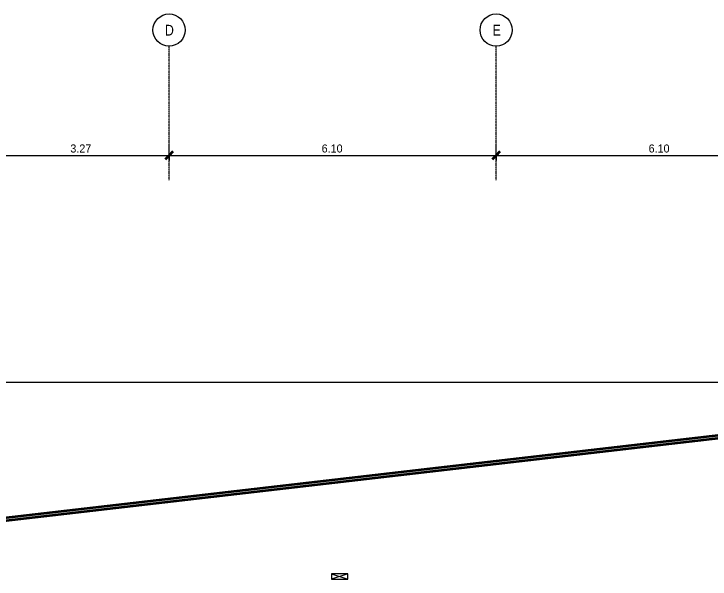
# Model space of a CAD drawing. Header units: centimetres. Extents: x -336 to 16318, y -437 to 1921.
# Drawn here: x 2259 to 3558, y 867 to 1921 of the extents above; entities that cross this region are included whole.
import ezdxf

# ---------------------------------------------------------------- set-up
doc = ezdxf.new("R2010")
doc.units = ezdxf.units.CM
doc.linetypes.add('Centre', pattern=[3.175, 0.635, -0.475, 1.59, -0.475])
doc.linetypes.add('Grid Line', pattern=[2.2225, 1.27, -0.3175, 0.3175, -0.3175])
for name, color, linetype, lineweight in [('A-ANNO-DIMS', 7, 'Continuous', 9), ('A-ANNO-DIMS-100', 7, 'Continuous', 9), ('A-FLOR-LEVL', 7, 'Continuous', 9), ('A-ROOF', 7, 'Continuous', 9), ('A-ROOF-PATT', 7, 'Continuous', 35), ('S-GRID', 7, 'Continuous', 9), ('S-GRID-IDEN', 7, 'Continuous', 9)]:
    doc.layers.add(name, color=color, linetype=linetype, lineweight=lineweight)
doc.layers.add('E-CABL-TRAY-ANNO', color=7, linetype='Continuous', lineweight=9, true_color=0x007f00)
doc.styles.add('Century Gothic_1', font='GOTHIC.TTF', dxfattribs={"height": 15})
doc.styles.add('Saira Condensed', font='SairaCondensed-Regular.ttf', dxfattribs={"height": 20})
doc.dimstyles.new('FCA_N_Cotas_E100', dxfattribs={"dimscale": 30.48, "dimtxt": 15.662524, "dimasz": 0.492126, "dimexe": 0.656168, "dimexo": 0.656168, "dimgap": 0.032808, "dimtad": 1, "dimlfac": 0.01, "dimrnd": 0.01, "dimzin": 0, "dimdsep": 46, "dimtxsty": 'Century Gothic_1', "dimblk1": 'OBLIQUE', "dimblk2": 'OBLIQUE', "dimsah": 1, "dimcen": 0.09, "dimdle": 0.656168, "dimazin": 2, "dimtfac": 1, "dimtdec": 4, "dimtix": 1, "dimtmove": 0, "dimatfit": 3, "dimfxl": 1, "dimtvp": 1, "dimtolj": 1, "dimtzin": 0, "dimarcsym": 2})

# ---------------------------------------------------------------- blocks, each defined once
blk = doc.blocks.new('PQ_RVR_MEP-01_ZZ_ZZ_MO_T_A_rvt-1-Section 6')
at = {"layer": 'E-CABL-TRAY-ANNO'}
for p, q in [((2851.9, 877.4), (2881.9, 867.4)), ((2881.9, 877.4), (2851.9, 867.4)), ((2851.9, 877.4), (2851.9, 867.4)), ((2881.9, 877.4), (2851.9, 877.4)), ((2881.9, 867.4), (2881.9, 877.4)), ((2851.9, 867.4), (2881.9, 867.4))]:
    blk.add_line(p, q, dxfattribs=at)
blk = doc.blocks.new('Grid - 3mm-1939417-Section 6')
at = {"layer": 'S-GRID-IDEN', "color": 253, "true_color": 0xaaaaaa}
blk.add_circle((1330.8, 1891.3), 30, dxfattribs=at)
blk = doc.blocks.new('DIMBLOCK5-Section 6')
at = {"layer": 'A-ANNO-DIMS-100'}
for p, q in [((2221.4, 1657.6), (2221.4, 1677.6)), ((2548.7, 1657.6), (2548.7, 1677.6)), ((2221.4, 1657.6), (2548.7, 1657.6)), ((2221.4, 1657.6), (2221.4, 1648.2)), ((2548.7, 1657.6), (2548.7, 1648.2))]:
    blk.add_line(p, q, dxfattribs=at)
at = {"layer": 'A-ANNO-DIMS-100', "lineweight": 35}
for p, q in [((2221.4, 1657.6), (2228.9, 1665.1)), ((2548.7, 1657.6), (2556.2, 1665.1)), ((2221.4, 1657.6), (2213.9, 1650.1)), ((2548.7, 1657.6), (2541.2, 1650.1))]:
    blk.add_line(p, q, dxfattribs=at)
at = {"layer": 'A-ANNO-DIMS-100', "color": 0, "insert": (2364.6, 1677.9), "char_height": 15, "width": 48.927, "attachment_point": 1, "line_spacing_factor": 0.984502, "style": 'Century Gothic_1'}
blk.add_mtext('3.27', dxfattribs=at)
blk = doc.blocks.new('_Oblique')
at = {"color": 0, "linetype": 'ByBlock', "lineweight": -2}
blk.add_line((-0.5, -0.5), (0.5, 0.5), dxfattribs=at)
blk = doc.blocks.new('DIMBLOCK6-Section 6')
at = {"layer": 'A-ANNO-DIMS-100'}
for p, q in [((2548.7, 1657.6), (2548.7, 1677.6)), ((3158.7, 1657.6), (3158.7, 1677.6)), ((2548.7, 1657.6), (3158.7, 1657.6)), ((2548.7, 1657.6), (2548.7, 1648.2)), ((3158.7, 1657.6), (3158.7, 1648.2))]:
    blk.add_line(p, q, dxfattribs=at)
at = {"layer": 'A-ANNO-DIMS-100', "lineweight": 35}
for p, q in [((2548.7, 1657.6), (2556.2, 1665.1)), ((3158.7, 1657.6), (3166.2, 1665.1)), ((2548.7, 1657.6), (2541.2, 1650.1)), ((3158.7, 1657.6), (3151.2, 1650.1))]:
    blk.add_line(p, q, dxfattribs=at)
at = {"layer": 'A-ANNO-DIMS-100', "color": 0, "insert": (2833.3, 1677.9), "char_height": 15, "width": 48.927, "attachment_point": 1, "line_spacing_factor": 0.984502, "style": 'Century Gothic_1'}
blk.add_mtext('6.10', dxfattribs=at)
blk = doc.blocks.new('DIMBLOCK7-Section 6')
at = {"layer": 'A-ANNO-DIMS-100'}
for p, q in [((3158.7, 1657.6), (3158.7, 1677.6)), ((3768.3, 1657.6), (3768.3, 1677.6)), ((3158.7, 1657.6), (3768.3, 1657.6)), ((3158.7, 1657.6), (3158.7, 1648.2)), ((3768.3, 1657.6), (3768.3, 1648.2))]:
    blk.add_line(p, q, dxfattribs=at)
at = {"layer": 'A-ANNO-DIMS-100', "lineweight": 35}
for p, q in [((3158.7, 1657.6), (3166.2, 1665.1)), ((3768.3, 1657.6), (3775.8, 1665.1)), ((3158.7, 1657.6), (3151.2, 1650.1)), ((3768.3, 1657.6), (3760.8, 1650.1))]:
    blk.add_line(p, q, dxfattribs=at)
at = {"layer": 'A-ANNO-DIMS-100', "color": 0, "insert": (3443.1, 1677.9), "char_height": 15, "width": 48.927, "attachment_point": 1, "line_spacing_factor": 0.984502, "style": 'Century Gothic_1'}
blk.add_mtext('6.10', dxfattribs=at)

msp = doc.modelspace()

# ---------------------------------------------------------------- hatches: boundary and pattern name
at = {"layer": 'A-ROOF-PATT', "lineweight": 9, "true_color": 0x9a9a9a}
msp.add_hatch(color=253, dxfattribs=at).paths.add_polyline_path([(2152.876, 966.121), (4147.358, 1196.897), (6109.62, 969.498), (6109.62, 974.531), (4147.359, 1201.93), (2152.876, 971.154)])

# ---------------------------------------------------------------- linework, layer by layer
at = {"layer": 'A-FLOR-LEVL', "color": 253, "linetype": 'Centre', "true_color": 0xaaaaaa}
msp.add_line((-335.96, 1234.505), (6445.896, 1234.505), dxfattribs=at)
at = {"layer": 'A-ROOF', "lineweight": 35}
for p, q in [((4147.359, 1201.93), (2152.876, 971.154)), ((2152.876, 966.121), (4147.358, 1196.897))]:
    msp.add_line(p, q, dxfattribs=at)
at = {"layer": 'S-GRID', "color": 253, "linetype": 'Grid Line', "true_color": 0xaaaaaa}
for p, q in [((2548.662, 1611.334), (2548.662, 1861.334)), ((3158.662, 1611.334), (3158.662, 1861.334))]:
    msp.add_line(p, q, dxfattribs=at)

# ---------------------------------------------------------------- block references
at = {"lineweight": 5}
msp.add_blockref('PQ_RVR_MEP-01_ZZ_ZZ_MO_T_A_rvt-1-Section 6', (0, 0), dxfattribs=at)
at = {"layer": 'S-GRID-IDEN', "color": 253, "true_color": 0xaaaaaa}
for p in [(1217.889, 0), (1827.889, 0)]:
    msp.add_blockref('Grid - 3mm-1939417-Section 6', p, dxfattribs=at)

# ---------------------------------------------------------------- texts
at = {"layer": 'S-GRID-IDEN', "color": 253, "true_color": 0xaaaaaa, "char_height": 20, "attachment_point": 1, "style": 'Saira Condensed'}
for s, insert, width in [('D', (2541.089, 1901.014), 17.63712), ('E', (3152.089, 1901.014), 15.23206)]:
    msp.add_mtext(s, dxfattribs=dict(at, insert=insert, width=width))

# ---------------------------------------------------------------- dimensions: what is measured, and where the dimension line sits
at = {"layer": 'A-ANNO-DIMS'}
for base, p1, p2, override, picture, middle in [((2548.662, 1657.633), (2221.376, 1668.239), (2548.662, 1668.239), {"dimpost": '<>', "dimfxl": 327.28625}, 'DIMBLOCK5-Section 6', (2385.019, 1666.51)), ((3158.662, 1657.633), (2548.662, 1668.239), (3158.662, 1668.239), {"dimpost": '<>', "dimfxl": 610}, 'DIMBLOCK6-Section 6', (2853.662, 1666.51)), ((3768.259, 1657.633), (3158.662, 1668.239), (3768.259, 1668.239), {"dimpost": '<>', "dimfxl": 609.596326}, 'DIMBLOCK7-Section 6', (3463.461, 1666.51))]:
    dim = msp.add_linear_dim(base=base, p1=p1, p2=p2, dimstyle='FCA_N_Cotas_E100', override=override, dxfattribs=at)
    dim.commit()
    dim.dimension.update_dxf_attribs({"geometry": picture, "text_midpoint": middle})

doc.saveas('drawing.dxf')
